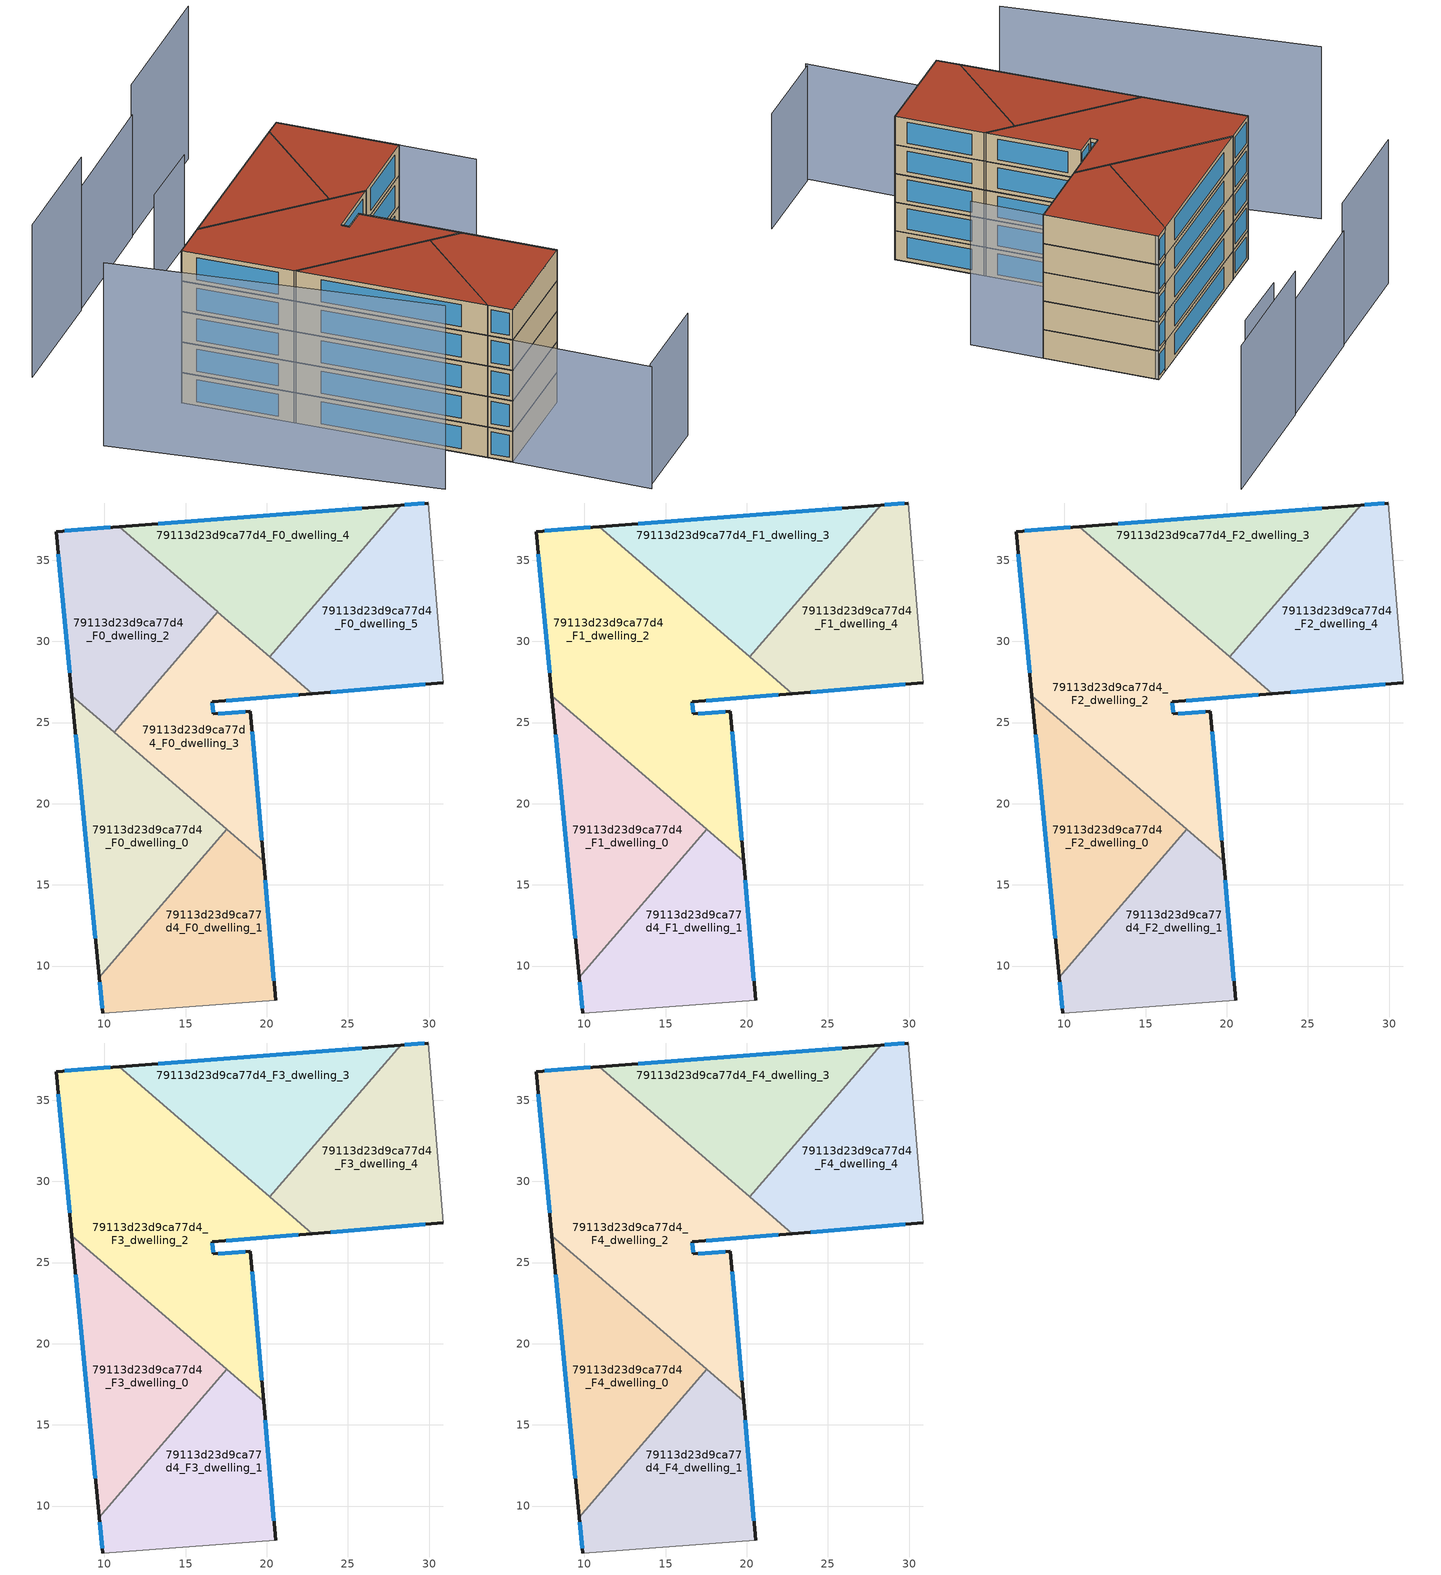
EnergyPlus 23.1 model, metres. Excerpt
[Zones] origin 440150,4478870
79113d23d9ca77d4_F0_dwelling_0
 floor ground (EU_floor_Construction): 9.67,9.31 17.54,18.41 8,26.66 z0
 wall outside (EU_wall_Construction): 9.67,9.31 8,26.66 z0:3
 wall to 79113d23d9ca77d4_F0_dwelling_1 (EU_wall_Construction): 17.54,18.41 9.67,9.31 z0:3
 wall to 79113d23d9ca77d4_F0_dwelling_3 (EU_wall_Construction): 10.59,24.41 17.54,18.41 z0:3
 wall to 79113d23d9ca77d4_F0_dwelling_2 (EU_wall_Construction): 8,26.66 10.59,24.41 z0:3
 window (EU_Window_Construction): 9.44,11.72 8.23,24.25 z0.42:2.58
79113d23d9ca77d4_F0_dwelling_1
 floor ground (EU_floor_Construction): 20.54,7.9 19.8,16.46 17.54,18.41 9.67,9.31 9.89,7.11 z0
 wall outside (EU_wall_Construction): 19.8,16.46 20.54,7.9 / 9.89,7.11 9.67,9.31 z0:3
 wall adiabatic (EU_wall_Construction): 20.54,7.9 9.89,7.11 z0:3
 wall to 79113d23d9ca77d4_F0_dwelling_3 (EU_wall_Construction): 17.54,18.41 19.8,16.46 z0:3
 window (EU_Window_Construction): 19.9,15.27 20.44,9.09 / 9.86,7.41 9.7,9 z0.42:2.58
79113d23d9ca77d4_F0_dwelling_2
 floor ground (EU_floor_Construction): 10.59,24.41 16.98,31.81 10.9,37.07 7.02,36.77 8,26.66 z0
 wall outside (EU_wall_Construction): 8,26.66 7.02,36.77 10.9,37.07 z0:3
 wall to 79113d23d9ca77d4_F0_dwelling_3 (EU_wall_Construction): 16.98,31.81 10.59,24.41 z0:3
 wall to 79113d23d9ca77d4_F0_dwelling_4 (EU_wall_Construction): 10.9,37.07 16.98,31.81 z0:3
 window (EU_Window_Construction): 7.86,28.06 7.16,35.36 / 7.56,36.81 10.36,37.02 z0.42:2.58
79113d23d9ca77d4_F0_dwelling_3
 floor ground (EU_floor_Construction): 19.8,16.46 19,25.7 16.7,25.53 16.65,26.28 22.81,26.78 16.98,31.81 10.59,24.41 z0
 wall outside (EU_wall_Construction): 22.81,26.78 16.65,26.28 16.7,25.53 19,25.7 19.8,16.46 z0:3
 wall to 79113d23d9ca77d4_F0_dwelling_5 (EU_wall_Construction): 20.19,29.05 22.81,26.78 z0:3
 wall to 79113d23d9ca77d4_F0_dwelling_4 (EU_wall_Construction): 16.98,31.81 20.19,29.04 z0:3
 window (EU_Window_Construction): 17.02,25.56 18.68,25.68 / 19.11,24.42 19.69,17.74 / 21.95,26.71 17.5,26.35 / 16.65,26.17 16.69,25.64 z0.42:2.58
79113d23d9ca77d4_F0_dwelling_4
 floor ground (EU_floor_Construction): 20.19,29.04 28.27,38.4 10.9,37.07 z0
 wall outside (EU_wall_Construction): 10.9,37.07 28.27,38.4 z0:3
 wall to 79113d23d9ca77d4_F0_dwelling_5 (EU_wall_Construction): 28.27,38.4 20.19,29.04 z0:3
 window (EU_Window_Construction): 13.31,37.25 25.86,38.21 z0.42:2.58
79113d23d9ca77d4_F0_dwelling_5
 floor ground (EU_floor_Construction): 30.88,27.44 29.94,38.53 28.27,38.4 20.19,29.04 22.81,26.78 z0
 wall outside (EU_wall_Construction): 28.27,38.4 29.94,38.53 / 30.88,27.44 22.81,26.78 z0:3
 wall adiabatic (EU_wall_Construction): 29.94,38.53 30.88,27.44 z0:3
 window (EU_Window_Construction): 28.5,38.42 29.7,38.51 / 29.76,27.35 23.93,26.87 z0.42:2.58
79113d23d9ca77d4_F1_dwelling_0
 floor to 79113d23d9ca77d4_F0_dwelling_0 (EU_floor_Construction): 9.67,9.31 17.54,18.41 8,26.66 z3
 wall outside (EU_wall_Construction): 9.67,9.31 8,26.66 z3:6
 wall to 79113d23d9ca77d4_F1_dwelling_1 (EU_wall_Construction): 17.54,18.41 9.67,9.31 z3:6
 wall to 79113d23d9ca77d4_F1_dwelling_2 (EU_wall_Construction): 8,26.66 17.54,18.41 z3:6
 window (EU_Window_Construction): 9.44,11.72 8.23,24.25 z3.42:5.58
79113d23d9ca77d4_F1_dwelling_1
 floor to 79113d23d9ca77d4_F0_dwelling_1 (EU_floor_Construction): 20.54,7.9 19.8,16.46 17.54,18.41 9.67,9.31 9.89,7.11 z3
 wall outside (EU_wall_Construction): 19.8,16.46 20.54,7.9 / 9.89,7.11 9.67,9.31 z3:6
 wall adiabatic (EU_wall_Construction): 20.54,7.9 9.89,7.11 z3:6
 wall to 79113d23d9ca77d4_F1_dwelling_2 (EU_wall_Construction): 17.54,18.41 19.8,16.46 z3:6
 window (EU_Window_Construction): 19.9,15.27 20.44,9.09 / 9.86,7.41 9.7,9 z3.42:5.58
79113d23d9ca77d4_F1_dwelling_2
 floor to 79113d23d9ca77d4_F0_dwelling_2 (EU_floor_Construction): 10.59,24.41 16.98,31.81 10.9,37.07 7.02,36.77 8,26.66 z3
 floor to 79113d23d9ca77d4_F0_dwelling_3 (EU_floor_Construction): 19.8,16.46 19,25.7 16.7,25.53 16.65,26.28 22.81,26.78 16.98,31.81 10.59,24.41 z3
 wall outside (EU_wall_Construction): 8,26.66 7.02,36.77 10.9,37.07 / 22.81,26.78 16.65,26.28 16.7,25.53 19,25.7 19.8,16.46 z3:6
 wall to 79113d23d9ca77d4_F1_dwelling_3 (EU_wall_Construction): 10.9,37.07 20.19,29.05 z3:6
 wall to 79113d23d9ca77d4_F1_dwelling_4 (EU_wall_Construction): 20.19,29.04 22.81,26.78 z3:6
 window (EU_Window_Construction): 17.02,25.56 18.68,25.68 / 19.11,24.42 19.69,17.74 / 7.86,28.06 7.16,35.36 / 7.56,36.81 10.36,37.02 / 21.95,26.71 17.5,26.35 / 16.65,26.17 16.69,25.64 z3.42:5.58
79113d23d9ca77d4_F1_dwelling_3
 floor to 79113d23d9ca77d4_F0_dwelling_4 (EU_floor_Construction): 20.19,29.04 28.27,38.4 10.9,37.07 z3
 wall outside (EU_wall_Construction): 10.9,37.07 28.27,38.4 z3:6
 wall to 79113d23d9ca77d4_F1_dwelling_4 (EU_wall_Construction): 28.27,38.4 20.19,29.04 z3:6
 window (EU_Window_Construction): 13.31,37.25 25.86,38.21 z3.42:5.58
79113d23d9ca77d4_F1_dwelling_4
 floor to 79113d23d9ca77d4_F0_dwelling_5 (EU_floor_Construction): 30.88,27.44 29.94,38.53 28.27,38.4 20.19,29.04 22.81,26.78 z3
 wall outside (EU_wall_Construction): 28.27,38.4 29.94,38.53 / 30.88,27.44 22.81,26.78 z3:6
 wall adiabatic (EU_wall_Construction): 29.94,38.53 30.88,27.44 z3:6
 window (EU_Window_Construction): 28.5,38.42 29.7,38.51 / 29.76,27.35 23.93,26.87 z3.42:5.58
79113d23d9ca77d4_F2_dwelling_0
 floor to 79113d23d9ca77d4_F1_dwelling_0 (EU_floor_Construction): 9.67,9.31 17.54,18.41 8,26.66 z6
 wall outside (EU_wall_Construction): 9.67,9.31 8,26.66 z6:9
 wall to 79113d23d9ca77d4_F2_dwelling_1 (EU_wall_Construction): 17.54,18.41 9.67,9.31 z6:9
 wall to 79113d23d9ca77d4_F2_dwelling_2 (EU_wall_Construction): 8,26.66 17.54,18.41 z6:9
 window (EU_Window_Construction): 9.44,11.72 8.23,24.25 z6.42:8.58
79113d23d9ca77d4_F2_dwelling_1
 floor to 79113d23d9ca77d4_F1_dwelling_1 (EU_floor_Construction): 20.54,7.9 19.8,16.46 17.54,18.41 9.67,9.31 9.89,7.11 z6
 wall outside (EU_wall_Construction): 19.8,16.46 20.54,7.9 / 9.89,7.11 9.67,9.31 z6:9
 wall adiabatic (EU_wall_Construction): 20.54,7.9 9.89,7.11 z6:9
 wall to 79113d23d9ca77d4_F2_dwelling_2 (EU_wall_Construction): 17.54,18.41 19.8,16.46 z6:9
 window (EU_Window_Construction): 19.9,15.27 20.44,9.09 / 9.86,7.41 9.7,9 z6.42:8.58
79113d23d9ca77d4_F2_dwelling_2
 floor to 79113d23d9ca77d4_F1_dwelling_2 (EU_floor_Construction): 19.8,16.46 19,25.7 16.7,25.53 16.65,26.28 22.81,26.78 10.9,37.07 7.02,36.77 8,26.66 z6
 wall outside (EU_wall_Construction): 8,26.66 7.02,36.77 10.9,37.07 / 22.81,26.78 16.65,26.28 16.7,25.53 19,25.7 19.8,16.46 z6:9
 wall to 79113d23d9ca77d4_F2_dwelling_3 (EU_wall_Construction): 10.9,37.07 20.19,29.05 z6:9
 wall to 79113d23d9ca77d4_F2_dwelling_4 (EU_wall_Construction): 20.19,29.04 22.81,26.78 z6:9
 window (EU_Window_Construction): 17.02,25.56 18.68,25.68 / 19.11,24.42 19.69,17.74 / 7.86,28.06 7.16,35.36 / 7.56,36.81 10.36,37.02 / 21.95,26.71 17.5,26.35 / 16.65,26.17 16.69,25.64 z6.42:8.58
79113d23d9ca77d4_F2_dwelling_3
 floor to 79113d23d9ca77d4_F1_dwelling_3 (EU_floor_Construction): 20.19,29.04 28.27,38.4 10.9,37.07 z6
 wall outside (EU_wall_Construction): 10.9,37.07 28.27,38.4 z6:9
 wall to 79113d23d9ca77d4_F2_dwelling_4 (EU_wall_Construction): 28.27,38.4 20.19,29.04 z6:9
 window (EU_Window_Construction): 13.31,37.25 25.86,38.21 z6.42:8.58
79113d23d9ca77d4_F2_dwelling_4
 floor to 79113d23d9ca77d4_F1_dwelling_4 (EU_floor_Construction): 30.88,27.44 29.94,38.53 28.27,38.4 20.19,29.04 22.81,26.78 z6
 wall outside (EU_wall_Construction): 28.27,38.4 29.94,38.53 / 30.88,27.44 22.81,26.78 z6:9
 wall adiabatic (EU_wall_Construction): 29.94,38.53 30.88,27.44 z6:9
 window (EU_Window_Construction): 28.5,38.42 29.7,38.51 / 29.76,27.35 23.93,26.87 z6.42:8.58
79113d23d9ca77d4_F3_dwelling_0
 floor to 79113d23d9ca77d4_F2_dwelling_0 (EU_floor_Construction): 9.67,9.31 17.54,18.41 8,26.66 z9
 wall outside (EU_wall_Construction): 9.67,9.31 8,26.66 z9:12
 wall to 79113d23d9ca77d4_F3_dwelling_1 (EU_wall_Construction): 17.54,18.41 9.67,9.31 z9:12
 wall to 79113d23d9ca77d4_F3_dwelling_2 (EU_wall_Construction): 8,26.66 17.54,18.41 z9:12
 window (EU_Window_Construction): 9.44,11.72 8.23,24.25 z9.42:11.58
79113d23d9ca77d4_F3_dwelling_1
 floor to 79113d23d9ca77d4_F2_dwelling_1 (EU_floor_Construction): 20.54,7.9 19.8,16.46 17.54,18.41 9.67,9.31 9.89,7.11 z9
 wall outside (EU_wall_Construction): 19.8,16.46 20.54,7.9 / 9.89,7.11 9.67,9.31 z9:12
 wall adiabatic (EU_wall_Construction): 20.54,7.9 9.89,7.11 z9:12
 wall to 79113d23d9ca77d4_F3_dwelling_2 (EU_wall_Construction): 17.54,18.41 19.8,16.46 z9:12
 window (EU_Window_Construction): 19.9,15.27 20.44,9.09 / 9.86,7.41 9.7,9 z9.42:11.58
79113d23d9ca77d4_F3_dwelling_2
 floor to 79113d23d9ca77d4_F2_dwelling_2 (EU_floor_Construction): 19.8,16.46 19,25.7 16.7,25.53 16.65,26.28 22.81,26.78 10.9,37.07 7.02,36.77 8,26.66 z9
 wall outside (EU_wall_Construction): 8,26.66 7.02,36.77 10.9,37.07 / 22.81,26.78 16.65,26.28 16.7,25.53 19,25.7 19.8,16.46 z9:12
 wall to 79113d23d9ca77d4_F3_dwelling_3 (EU_wall_Construction): 10.9,37.07 20.19,29.05 z9:12
 wall to 79113d23d9ca77d4_F3_dwelling_4 (EU_wall_Construction): 20.19,29.04 22.81,26.78 z9:12
 window (EU_Window_Construction): 17.02,25.56 18.68,25.68 / 19.11,24.42 19.69,17.74 / 7.86,28.06 7.16,35.36 / 7.56,36.81 10.36,37.02 / 21.95,26.71 17.5,26.35 / 16.65,26.17 16.69,25.64 z9.42:11.58
79113d23d9ca77d4_F3_dwelling_3
 floor to 79113d23d9ca77d4_F2_dwelling_3 (EU_floor_Construction): 20.19,29.04 28.27,38.4 10.9,37.07 z9
 wall outside (EU_wall_Construction): 10.9,37.07 28.27,38.4 z9:12
 wall to 79113d23d9ca77d4_F3_dwelling_4 (EU_wall_Construction): 28.27,38.4 20.19,29.04 z9:12
 window (EU_Window_Construction): 13.31,37.25 25.86,38.21 z9.42:11.58
79113d23d9ca77d4_F3_dwelling_4
 floor to 79113d23d9ca77d4_F2_dwelling_4 (EU_floor_Construction): 30.88,27.44 29.94,38.53 28.27,38.4 20.19,29.04 22.81,26.78 z9
 wall outside (EU_wall_Construction): 28.27,38.4 29.94,38.53 / 30.88,27.44 22.81,26.78 z9:12
 wall adiabatic (EU_wall_Construction): 29.94,38.53 30.88,27.44 z9:12
 window (EU_Window_Construction): 28.5,38.42 29.7,38.51 / 29.76,27.35 23.93,26.87 z9.42:11.58
79113d23d9ca77d4_F4_dwelling_0
 floor to 79113d23d9ca77d4_F3_dwelling_0 (EU_floor_Construction): 9.67,9.31 17.54,18.41 8,26.66 z12
 wall outside (EU_wall_Construction): 9.67,9.31 8,26.66 z12:15
 wall to 79113d23d9ca77d4_F4_dwelling_1 (EU_wall_Construction): 17.54,18.41 9.67,9.31 z12:15
 wall to 79113d23d9ca77d4_F4_dwelling_2 (EU_wall_Construction): 8,26.66 17.54,18.41 z12:15
 window (EU_Window_Construction): 9.44,11.72 8.23,24.25 z12.42:14.58
 roof outside (EU_roof_Construction): 17.54,18.41 9.67,9.31 8,26.66 z15
79113d23d9ca77d4_F4_dwelling_1
 floor to 79113d23d9ca77d4_F3_dwelling_1 (EU_floor_Construction): 20.54,7.9 19.8,16.46 17.54,18.41 9.67,9.31 9.89,7.11 z12
 wall outside (EU_wall_Construction): 19.8,16.46 20.54,7.9 / 9.89,7.11 9.67,9.31 z12:15
 wall adiabatic (EU_wall_Construction): 20.54,7.9 9.89,7.11 z12:15
 wall to 79113d23d9ca77d4_F4_dwelling_2 (EU_wall_Construction): 17.54,18.41 19.8,16.46 z12:15
 window (EU_Window_Construction): 19.9,15.27 20.44,9.09 / 9.86,7.41 9.7,9 z12.42:14.58
 roof outside (EU_roof_Construction): 19.8,16.46 20.54,7.9 9.89,7.11 9.67,9.31 17.54,18.41 z15
79113d23d9ca77d4_F4_dwelling_2
 floor to 79113d23d9ca77d4_F3_dwelling_2 (EU_floor_Construction): 19.8,16.46 19,25.7 16.7,25.53 16.65,26.28 22.81,26.78 10.9,37.07 7.02,36.77 8,26.66 z12
 wall outside (EU_wall_Construction): 8,26.66 7.02,36.77 10.9,37.07 / 22.81,26.78 16.65,26.28 16.7,25.53 19,25.7 19.8,16.46 z12:15
 wall to 79113d23d9ca77d4_F4_dwelling_3 (EU_wall_Construction): 10.9,37.07 20.19,29.05 z12:15
 wall to 79113d23d9ca77d4_F4_dwelling_4 (EU_wall_Construction): 20.19,29.04 22.81,26.78 z12:15
 window (EU_Window_Construction): 17.02,25.56 18.68,25.68 / 19.11,24.42 19.69,17.74 / 7.86,28.06 7.16,35.36 / 7.56,36.81 10.36,37.02 / 21.95,26.71 17.5,26.35 / 16.65,26.17 16.69,25.64 z12.42:14.58
 roof outside (EU_roof_Construction): 22.81,26.78 16.65,26.28 16.7,25.53 19,25.7 19.8,16.46 8,26.66 7.02,36.77 10.9,37.07 z15
79113d23d9ca77d4_F4_dwelling_3
 floor to 79113d23d9ca77d4_F3_dwelling_3 (EU_floor_Construction): 20.19,29.04 28.27,38.4 10.9,37.07 z12
 wall outside (EU_wall_Construction): 10.9,37.07 28.27,38.4 z12:15
 wall to 79113d23d9ca77d4_F4_dwelling_4 (EU_wall_Construction): 28.27,38.4 20.19,29.04 z12:15
 window (EU_Window_Construction): 13.31,37.25 25.86,38.21 z12.42:14.58
 roof outside (EU_roof_Construction): 28.27,38.4 20.19,29.04 10.9,37.07 z15
79113d23d9ca77d4_F4_dwelling_4
 floor to 79113d23d9ca77d4_F3_dwelling_4 (EU_floor_Construction): 30.88,27.44 29.94,38.53 28.27,38.4 20.19,29.04 22.81,26.78 z12
 wall outside (EU_wall_Construction): 28.27,38.4 29.94,38.53 / 30.88,27.44 22.81,26.78 z12:15
 wall adiabatic (EU_wall_Construction): 29.94,38.53 30.88,27.44 z12:15
 window (EU_Window_Construction): 28.5,38.42 29.7,38.51 / 29.76,27.35 23.93,26.87 z12.42:14.58
 roof outside (EU_roof_Construction): 29.94,38.53 30.88,27.44 22.81,26.78 20.19,29.04 28.27,38.4 z15
shading: 11.08,-5.19 20.2,-4.47 / 10.82,-5.46 9.89,7.11 / 30.57,52.25 17.4,51.06 z0:12; 31.44,20.49 29.94,38.53 / 44.46,53.45 30.42,52.3 / 17.61,51 5.63,50.02 z0:15; 30.93,47.58 23.85,47.09 z0:9; -2.25,39.71 3.39,10.37 z0:18
[Building]
EU S2 Campaign: North Axis=0; Terrain=City; Solar Distribution=FullExterior
[Site:Location]
Madrid: Latitude=40.5; Longitude=-3.5; Time Zone=1; Elevation=609
[SizingPeriod:WeatherFileDays]
AnnualSizingPeriod: Begin Month=1; Begin Day of Month=1; End Month=12; End Day of Month=31; Day of Week for Start Day=Monday; Use Weather File Daylight Saving Period=No; Use Weather File Rain and Snow Indicators=No
[MATERIAL]
EU_InternalMass_Material: Roughness=MediumRough; Thickness=0.1; Conductivity=1; Density=1800; Specific Heat=900; Thermal Absorptance=0.9; Solar Absorptance=0.7; Visible Absorptance=0.7
[MATERIAL:NOMASS] Roughness=MediumRough; Thermal Absorptance=0.9; Solar Absorptance=0.7; Visible Absorptance=0.7
Name | Thermal Resistance
EU_wall_NoMass | 1.60022
EU_roof_NoMass | 1.57597
EU_floor_NoMass | 0.470652
[WINDOWMATERIAL:SIMPLEGLAZINGSYSTEM]
EU_Window_SimpleGlazing: UFactor=3.28802; Solar Heat Gain Coefficient=0.85; Visible Transmittance=0.85
[CONSTRUCTION]
EU_wall_Construction: EU_wall_NoMass
EU_roof_Construction: EU_roof_NoMass
EU_floor_Construction: EU_floor_NoMass
EU_InternalMass_Construction: EU_InternalMass_Material
EU_Window_Construction: EU_Window_SimpleGlazing
[ZONE] Type=1; Multiplier=1; Ceiling Height=autocalculate; Floor Area=autocalculate; Part of Total Floor Area=Yes
Name | Volume
79113d23d9ca77d4_F0_dwelling_0; 79113d23d9ca77d4_F1_dwelling_0; 79113d23d9ca77d4_F2_dwelling_0; 79113d23d9ca77d4_F3_dwelling_0; 79113d23d9ca77d4_F4_dwelling_0 | 227.474
79113d23d9ca77d4_F0_dwelling_1; 79113d23d9ca77d4_F1_dwelling_1; 79113d23d9ca77d4_F2_dwelling_1; 79113d23d9ca77d4_F3_dwelling_1; 79113d23d9ca77d4_F4_dwelling_1 | 227.465
79113d23d9ca77d4_F0_dwelling_2 | 227.496
79113d23d9ca77d4_F1_dwelling_2; 79113d23d9ca77d4_F2_dwelling_2; 79113d23d9ca77d4_F3_dwelling_2; 79113d23d9ca77d4_F4_dwelling_2 | 454.97
79113d23d9ca77d4_F0_dwelling_3 | 227.479
79113d23d9ca77d4_F1_dwelling_3; 79113d23d9ca77d4_F2_dwelling_3; 79113d23d9ca77d4_F3_dwelling_3; 79113d23d9ca77d4_F4_dwelling_3; 79113d23d9ca77d4_F0_dwelling_4 | 227.492
79113d23d9ca77d4_F1_dwelling_4; 79113d23d9ca77d4_F2_dwelling_4; 79113d23d9ca77d4_F3_dwelling_4; 79113d23d9ca77d4_F4_dwelling_4; 79113d23d9ca77d4_F0_dwelling_5 | 227.486
[INTERNALMASS] Construction=EU_InternalMass_Construction
Name | Zone or ZoneList | Surface Area
79113d23d9ca77d4_F0_dwelling_0_EU_InternalMass | 79113d23d9ca77d4_F0_dwelling_0 | 75.8249
79113d23d9ca77d4_F0_dwelling_1_EU_InternalMass | 79113d23d9ca77d4_F0_dwelling_1 | 75.8214
79113d23d9ca77d4_F0_dwelling_2_EU_InternalMass | 79113d23d9ca77d4_F0_dwelling_2 | 75.8319
79113d23d9ca77d4_F0_dwelling_3_EU_InternalMass | 79113d23d9ca77d4_F0_dwelling_3 | 75.8262
79113d23d9ca77d4_F0_dwelling_4_EU_InternalMass | 79113d23d9ca77d4_F0_dwelling_4 | 75.8308
79113d23d9ca77d4_F0_dwelling_5_EU_InternalMass | 79113d23d9ca77d4_F0_dwelling_5 | 75.8285
79113d23d9ca77d4_F1_dwelling_0_EU_InternalMass | 79113d23d9ca77d4_F1_dwelling_0 | 75.8249
79113d23d9ca77d4_F1_dwelling_1_EU_InternalMass | 79113d23d9ca77d4_F1_dwelling_1 | 75.8214
79113d23d9ca77d4_F1_dwelling_2_EU_InternalMass | 79113d23d9ca77d4_F1_dwelling_2 | 151.656
79113d23d9ca77d4_F1_dwelling_3_EU_InternalMass | 79113d23d9ca77d4_F1_dwelling_3 | 75.8308
79113d23d9ca77d4_F1_dwelling_4_EU_InternalMass | 79113d23d9ca77d4_F1_dwelling_4 | 75.8285
79113d23d9ca77d4_F2_dwelling_0_EU_InternalMass | 79113d23d9ca77d4_F2_dwelling_0 | 75.8249
79113d23d9ca77d4_F2_dwelling_1_EU_InternalMass | 79113d23d9ca77d4_F2_dwelling_1 | 75.8214
79113d23d9ca77d4_F2_dwelling_2_EU_InternalMass | 79113d23d9ca77d4_F2_dwelling_2 | 151.656
79113d23d9ca77d4_F2_dwelling_3_EU_InternalMass | 79113d23d9ca77d4_F2_dwelling_3 | 75.8308
79113d23d9ca77d4_F2_dwelling_4_EU_InternalMass | 79113d23d9ca77d4_F2_dwelling_4 | 75.8285
79113d23d9ca77d4_F3_dwelling_0_EU_InternalMass | 79113d23d9ca77d4_F3_dwelling_0 | 75.8249
79113d23d9ca77d4_F3_dwelling_1_EU_InternalMass | 79113d23d9ca77d4_F3_dwelling_1 | 75.8214
79113d23d9ca77d4_F3_dwelling_2_EU_InternalMass | 79113d23d9ca77d4_F3_dwelling_2 | 151.656
79113d23d9ca77d4_F3_dwelling_3_EU_InternalMass | 79113d23d9ca77d4_F3_dwelling_3 | 75.8308
79113d23d9ca77d4_F3_dwelling_4_EU_InternalMass | 79113d23d9ca77d4_F3_dwelling_4 | 75.8285
79113d23d9ca77d4_F4_dwelling_0_EU_InternalMass | 79113d23d9ca77d4_F4_dwelling_0 | 75.8249
79113d23d9ca77d4_F4_dwelling_1_EU_InternalMass | 79113d23d9ca77d4_F4_dwelling_1 | 75.8214
79113d23d9ca77d4_F4_dwelling_2_EU_InternalMass | 79113d23d9ca77d4_F4_dwelling_2 | 151.656
79113d23d9ca77d4_F4_dwelling_3_EU_InternalMass | 79113d23d9ca77d4_F4_dwelling_3 | 75.8308
79113d23d9ca77d4_F4_dwelling_4_EU_InternalMass | 79113d23d9ca77d4_F4_dwelling_4 | 75.8285
[OTHEREQUIPMENT] Fuel Type=Electricity; Design Level Calculation Method=Watts/Area; Power per Zone Floor Area=1; Fraction Latent=0; Fraction Radiant=0; Fraction Lost=0; Carbon Dioxide Generation Rate=0; EndUse Subcategory=EU_Step8_InternalGains
Name | Zone or ZoneList or Space or SpaceList | Schedule
EU_Step8_InternalGain_79113d23d9ca77d4_F0_dwelling_0_f000 | 79113d23d9ca77d4_F0_dwelling_0 | EU_Step8_GainSchedule_79113d23d9ca77d4_F0_dwelling_0_f000
EU_Step8_InternalGain_79113d23d9ca77d4_F0_dwelling_1_f000 | 79113d23d9ca77d4_F0_dwelling_1 | EU_Step8_GainSchedule_79113d23d9ca77d4_F0_dwelling_1_f000
EU_Step8_InternalGain_79113d23d9ca77d4_F0_dwelling_2_f000 | 79113d23d9ca77d4_F0_dwelling_2 | EU_Step8_GainSchedule_79113d23d9ca77d4_F0_dwelling_2_f000
EU_Step8_InternalGain_79113d23d9ca77d4_F0_dwelling_3_f000 | 79113d23d9ca77d4_F0_dwelling_3 | EU_Step8_GainSchedule_79113d23d9ca77d4_F0_dwelling_3_f000
EU_Step8_InternalGain_79113d23d9ca77d4_F0_dwelling_4_f000 | 79113d23d9ca77d4_F0_dwelling_4 | EU_Step8_GainSchedule_79113d23d9ca77d4_F0_dwelling_4_f000
EU_Step8_InternalGain_79113d23d9ca77d4_F0_dwelling_5_f000 | 79113d23d9ca77d4_F0_dwelling_5 | EU_Step8_GainSchedule_79113d23d9ca77d4_F0_dwelling_5_f000
EU_Step8_InternalGain_79113d23d9ca77d4_F1_dwelling_0_f000 | 79113d23d9ca77d4_F1_dwelling_0 | EU_Step8_GainSchedule_79113d23d9ca77d4_F1_dwelling_0_f000
EU_Step8_InternalGain_79113d23d9ca77d4_F1_dwelling_1_f000 | 79113d23d9ca77d4_F1_dwelling_1 | EU_Step8_GainSchedule_79113d23d9ca77d4_F1_dwelling_1_f000
EU_Step8_InternalGain_79113d23d9ca77d4_F1_dwelling_2_f000 | 79113d23d9ca77d4_F1_dwelling_2 | EU_Step8_GainSchedule_79113d23d9ca77d4_F1_dwelling_2_f000
EU_Step8_InternalGain_79113d23d9ca77d4_F1_dwelling_3_f000 | 79113d23d9ca77d4_F1_dwelling_3 | EU_Step8_GainSchedule_79113d23d9ca77d4_F1_dwelling_3_f000
EU_Step8_InternalGain_79113d23d9ca77d4_F1_dwelling_4_f000 | 79113d23d9ca77d4_F1_dwelling_4 | EU_Step8_GainSchedule_79113d23d9ca77d4_F1_dwelling_4_f000
EU_Step8_InternalGain_79113d23d9ca77d4_F2_dwelling_0_f000 | 79113d23d9ca77d4_F2_dwelling_0 | EU_Step8_GainSchedule_79113d23d9ca77d4_F2_dwelling_0_f000
EU_Step8_InternalGain_79113d23d9ca77d4_F2_dwelling_1_f000 | 79113d23d9ca77d4_F2_dwelling_1 | EU_Step8_GainSchedule_79113d23d9ca77d4_F2_dwelling_1_f000
EU_Step8_InternalGain_79113d23d9ca77d4_F2_dwelling_2_f000 | 79113d23d9ca77d4_F2_dwelling_2 | EU_Step8_GainSchedule_79113d23d9ca77d4_F2_dwelling_2_f000
EU_Step8_InternalGain_79113d23d9ca77d4_F2_dwelling_3_f000 | 79113d23d9ca77d4_F2_dwelling_3 | EU_Step8_GainSchedule_79113d23d9ca77d4_F2_dwelling_3_f000
EU_Step8_InternalGain_79113d23d9ca77d4_F2_dwelling_4_f000 | 79113d23d9ca77d4_F2_dwelling_4 | EU_Step8_GainSchedule_79113d23d9ca77d4_F2_dwelling_4_f000
EU_Step8_InternalGain_79113d23d9ca77d4_F3_dwelling_0_f000 | 79113d23d9ca77d4_F3_dwelling_0 | EU_Step8_GainSchedule_79113d23d9ca77d4_F3_dwelling_0_f000
EU_Step8_InternalGain_79113d23d9ca77d4_F3_dwelling_1_f000 | 79113d23d9ca77d4_F3_dwelling_1 | EU_Step8_GainSchedule_79113d23d9ca77d4_F3_dwelling_1_f000
EU_Step8_InternalGain_79113d23d9ca77d4_F3_dwelling_2_f000 | 79113d23d9ca77d4_F3_dwelling_2 | EU_Step8_GainSchedule_79113d23d9ca77d4_F3_dwelling_2_f000
EU_Step8_InternalGain_79113d23d9ca77d4_F3_dwelling_3_f000 | 79113d23d9ca77d4_F3_dwelling_3 | EU_Step8_GainSchedule_79113d23d9ca77d4_F3_dwelling_3_f000
EU_Step8_InternalGain_79113d23d9ca77d4_F3_dwelling_4_f000 | 79113d23d9ca77d4_F3_dwelling_4 | EU_Step8_GainSchedule_79113d23d9ca77d4_F3_dwelling_4_f000
EU_Step8_InternalGain_79113d23d9ca77d4_F4_dwelling_0_f000 | 79113d23d9ca77d4_F4_dwelling_0 | EU_Step8_GainSchedule_79113d23d9ca77d4_F4_dwelling_0_f000
EU_Step8_InternalGain_79113d23d9ca77d4_F4_dwelling_1_f000 | 79113d23d9ca77d4_F4_dwelling_1 | EU_Step8_GainSchedule_79113d23d9ca77d4_F4_dwelling_1_f000
EU_Step8_InternalGain_79113d23d9ca77d4_F4_dwelling_2_f000 | 79113d23d9ca77d4_F4_dwelling_2 | EU_Step8_GainSchedule_79113d23d9ca77d4_F4_dwelling_2_f000
EU_Step8_InternalGain_79113d23d9ca77d4_F4_dwelling_3_f000 | 79113d23d9ca77d4_F4_dwelling_3 | EU_Step8_GainSchedule_79113d23d9ca77d4_F4_dwelling_3_f000
EU_Step8_InternalGain_79113d23d9ca77d4_F4_dwelling_4_f000 | 79113d23d9ca77d4_F4_dwelling_4 | EU_Step8_GainSchedule_79113d23d9ca77d4_F4_dwelling_4_f000
[ZONEVENTILATION:DESIGNFLOWRATE] Schedule=EU_AlwaysOn; Design Flow Rate Calculation Method=AirChanges/Hour; Air Changes per Hour=0.480704; Ventilation Type=Natural; Fan Pressure Rise=0; Fan Total Efficiency=1; Constant Term Coefficient=1; Temperature Term Coefficient=0; Velocity Term Coefficient=0; Velocity Squared Term Coefficient=0; Minimum Indoor Temperature=-100; Maximum Indoor Temperature=100; Delta Temperature=-100; Minimum Outdoor Temperature=-100; Maximum Outdoor Temperature=100; Maximum Wind Speed=40
Name | Zone or ZoneList or Space or SpaceList
EU_ConstantAir_79113d23d9ca77d4_F0_dwelling_0 | 79113d23d9ca77d4_F0_dwelling_0
EU_ConstantAir_79113d23d9ca77d4_F0_dwelling_1 | 79113d23d9ca77d4_F0_dwelling_1
EU_ConstantAir_79113d23d9ca77d4_F0_dwelling_2 | 79113d23d9ca77d4_F0_dwelling_2
EU_ConstantAir_79113d23d9ca77d4_F0_dwelling_3 | 79113d23d9ca77d4_F0_dwelling_3
EU_ConstantAir_79113d23d9ca77d4_F0_dwelling_4 | 79113d23d9ca77d4_F0_dwelling_4
EU_ConstantAir_79113d23d9ca77d4_F0_dwelling_5 | 79113d23d9ca77d4_F0_dwelling_5
EU_ConstantAir_79113d23d9ca77d4_F1_dwelling_0 | 79113d23d9ca77d4_F1_dwelling_0
EU_ConstantAir_79113d23d9ca77d4_F1_dwelling_1 | 79113d23d9ca77d4_F1_dwelling_1
EU_ConstantAir_79113d23d9ca77d4_F1_dwelling_2 | 79113d23d9ca77d4_F1_dwelling_2
EU_ConstantAir_79113d23d9ca77d4_F1_dwelling_3 | 79113d23d9ca77d4_F1_dwelling_3
EU_ConstantAir_79113d23d9ca77d4_F1_dwelling_4 | 79113d23d9ca77d4_F1_dwelling_4
EU_ConstantAir_79113d23d9ca77d4_F2_dwelling_0 | 79113d23d9ca77d4_F2_dwelling_0
EU_ConstantAir_79113d23d9ca77d4_F2_dwelling_1 | 79113d23d9ca77d4_F2_dwelling_1
EU_ConstantAir_79113d23d9ca77d4_F2_dwelling_2 | 79113d23d9ca77d4_F2_dwelling_2
EU_ConstantAir_79113d23d9ca77d4_F2_dwelling_3 | 79113d23d9ca77d4_F2_dwelling_3
EU_ConstantAir_79113d23d9ca77d4_F2_dwelling_4 | 79113d23d9ca77d4_F2_dwelling_4
EU_ConstantAir_79113d23d9ca77d4_F3_dwelling_0 | 79113d23d9ca77d4_F3_dwelling_0
EU_ConstantAir_79113d23d9ca77d4_F3_dwelling_1 | 79113d23d9ca77d4_F3_dwelling_1
EU_ConstantAir_79113d23d9ca77d4_F3_dwelling_2 | 79113d23d9ca77d4_F3_dwelling_2
EU_ConstantAir_79113d23d9ca77d4_F3_dwelling_3 | 79113d23d9ca77d4_F3_dwelling_3
EU_ConstantAir_79113d23d9ca77d4_F3_dwelling_4 | 79113d23d9ca77d4_F3_dwelling_4
EU_ConstantAir_79113d23d9ca77d4_F4_dwelling_0 | 79113d23d9ca77d4_F4_dwelling_0
EU_ConstantAir_79113d23d9ca77d4_F4_dwelling_1 | 79113d23d9ca77d4_F4_dwelling_1
EU_ConstantAir_79113d23d9ca77d4_F4_dwelling_2 | 79113d23d9ca77d4_F4_dwelling_2
EU_ConstantAir_79113d23d9ca77d4_F4_dwelling_3 | 79113d23d9ca77d4_F4_dwelling_3
EU_ConstantAir_79113d23d9ca77d4_F4_dwelling_4 | 79113d23d9ca77d4_F4_dwelling_4
[HVACTEMPLATE:THERMOSTAT] Constant Heating Setpoint=20; Constant Cooling Setpoint=50
EU_HeatOnly_79113d23d9ca77d4_F0_dwelling_0; EU_HeatOnly_79113d23d9ca77d4_F0_dwelling_1; EU_HeatOnly_79113d23d9ca77d4_F0_dwelling_2; EU_HeatOnly_79113d23d9ca77d4_F0_dwelling_3; EU_HeatOnly_79113d23d9ca77d4_F0_dwelling_4; EU_HeatOnly_79113d23d9ca77d4_F0_dwelling_5; EU_HeatOnly_79113d23d9ca77d4_F1_dwelling_0; EU_HeatOnly_79113d23d9ca77d4_F1_dwelling_1; EU_HeatOnly_79113d23d9ca77d4_F1_dwelling_2; EU_HeatOnly_79113d23d9ca77d4_F1_dwelling_3; EU_HeatOnly_79113d23d9ca77d4_F1_dwelling_4; EU_HeatOnly_79113d23d9ca77d4_F2_dwelling_0; EU_HeatOnly_79113d23d9ca77d4_F2_dwelling_1; EU_HeatOnly_79113d23d9ca77d4_F2_dwelling_2; EU_HeatOnly_79113d23d9ca77d4_F2_dwelling_3; EU_HeatOnly_79113d23d9ca77d4_F2_dwelling_4; EU_HeatOnly_79113d23d9ca77d4_F3_dwelling_0; EU_HeatOnly_79113d23d9ca77d4_F3_dwelling_1; EU_HeatOnly_79113d23d9ca77d4_F3_dwelling_2; EU_HeatOnly_79113d23d9ca77d4_F3_dwelling_3; EU_HeatOnly_79113d23d9ca77d4_F3_dwelling_4; EU_HeatOnly_79113d23d9ca77d4_F4_dwelling_0; EU_HeatOnly_79113d23d9ca77d4_F4_dwelling_1; EU_HeatOnly_79113d23d9ca77d4_F4_dwelling_2; EU_HeatOnly_79113d23d9ca77d4_F4_dwelling_3; EU_HeatOnly_79113d23d9ca77d4_F4_dwelling_4
[HVACTEMPLATE:ZONE:IDEALLOADSAIRSYSTEM] System Availability Schedule=EU_AlwaysOn; Maximum Heating Supply Air Temperature=50; Minimum Cooling Supply Air Temperature=13; Maximum Heating Supply Air Humidity Ratio=0.0156; Minimum Cooling Supply Air Humidity Ratio=0.0077; Heating Limit=NoLimit; Cooling Limit=NoLimit; Heating Availability Schedule=EU_AlwaysOn; Cooling Availability Schedule=EU_CoolingOff; Dehumidification Control Type=ConstantSensibleHeatRatio; Cooling Sensible Heat Ratio=0.7; Dehumidification Setpoint=60; Humidification Control Type=None; Humidification Setpoint=30; Outdoor Air Method=None; Outdoor Air Flow Rate per Person=0.00944; Outdoor Air Flow Rate per Zone Floor Area=0; Outdoor Air Flow Rate per Zone=0; Demand Controlled Ventilation Type=None; Outdoor Air Economizer Type=NoEconomizer; Heat Recovery Type=None; Sensible Heat Recovery Effectiveness=0.7; Latent Heat Recovery Effectiveness=0.65
Name | Template Thermostat
79113d23d9ca77d4_F0_dwelling_0 | EU_HeatOnly_79113d23d9ca77d4_F0_dwelling_0
79113d23d9ca77d4_F0_dwelling_1 | EU_HeatOnly_79113d23d9ca77d4_F0_dwelling_1
79113d23d9ca77d4_F0_dwelling_2 | EU_HeatOnly_79113d23d9ca77d4_F0_dwelling_2
79113d23d9ca77d4_F0_dwelling_3 | EU_HeatOnly_79113d23d9ca77d4_F0_dwelling_3
79113d23d9ca77d4_F0_dwelling_4 | EU_HeatOnly_79113d23d9ca77d4_F0_dwelling_4
79113d23d9ca77d4_F0_dwelling_5 | EU_HeatOnly_79113d23d9ca77d4_F0_dwelling_5
79113d23d9ca77d4_F1_dwelling_0 | EU_HeatOnly_79113d23d9ca77d4_F1_dwelling_0
79113d23d9ca77d4_F1_dwelling_1 | EU_HeatOnly_79113d23d9ca77d4_F1_dwelling_1
79113d23d9ca77d4_F1_dwelling_2 | EU_HeatOnly_79113d23d9ca77d4_F1_dwelling_2
79113d23d9ca77d4_F1_dwelling_3 | EU_HeatOnly_79113d23d9ca77d4_F1_dwelling_3
79113d23d9ca77d4_F1_dwelling_4 | EU_HeatOnly_79113d23d9ca77d4_F1_dwelling_4
79113d23d9ca77d4_F2_dwelling_0 | EU_HeatOnly_79113d23d9ca77d4_F2_dwelling_0
79113d23d9ca77d4_F2_dwelling_1 | EU_HeatOnly_79113d23d9ca77d4_F2_dwelling_1
79113d23d9ca77d4_F2_dwelling_2 | EU_HeatOnly_79113d23d9ca77d4_F2_dwelling_2
79113d23d9ca77d4_F2_dwelling_3 | EU_HeatOnly_79113d23d9ca77d4_F2_dwelling_3
79113d23d9ca77d4_F2_dwelling_4 | EU_HeatOnly_79113d23d9ca77d4_F2_dwelling_4
79113d23d9ca77d4_F3_dwelling_0 | EU_HeatOnly_79113d23d9ca77d4_F3_dwelling_0
79113d23d9ca77d4_F3_dwelling_1 | EU_HeatOnly_79113d23d9ca77d4_F3_dwelling_1
79113d23d9ca77d4_F3_dwelling_2 | EU_HeatOnly_79113d23d9ca77d4_F3_dwelling_2
79113d23d9ca77d4_F3_dwelling_3 | EU_HeatOnly_79113d23d9ca77d4_F3_dwelling_3
79113d23d9ca77d4_F3_dwelling_4 | EU_HeatOnly_79113d23d9ca77d4_F3_dwelling_4
79113d23d9ca77d4_F4_dwelling_0 | EU_HeatOnly_79113d23d9ca77d4_F4_dwelling_0
79113d23d9ca77d4_F4_dwelling_1 | EU_HeatOnly_79113d23d9ca77d4_F4_dwelling_1
79113d23d9ca77d4_F4_dwelling_2 | EU_HeatOnly_79113d23d9ca77d4_F4_dwelling_2
79113d23d9ca77d4_F4_dwelling_3 | EU_HeatOnly_79113d23d9ca77d4_F4_dwelling_3
79113d23d9ca77d4_F4_dwelling_4 | EU_HeatOnly_79113d23d9ca77d4_F4_dwelling_4
[SIZING:ZONE] Zone Cooling Design Supply Air Temperature Input Method=SupplyAirTemperature; Zone Cooling Design Supply Air Temperature=13; Zone Heating Design Supply Air Temperature Input Method=SupplyAirTemperature; Zone Heating Design Supply Air Temperature=50; Zone Cooling Design Supply Air Humidity Ratio=0.008; Zone Heating Design Supply Air Humidity Ratio=0.008; Cooling Design Air Flow Method=DesignDay; Cooling Design Air Flow Rate=0; Cooling Minimum Air Flow per Zone Floor Area=0.000762; Cooling Minimum Air Flow=0; Cooling Minimum Air Flow Fraction=0.2; Heating Design Air Flow Method=DesignDay; Heating Design Air Flow Rate=0; Heating Maximum Air Flow per Zone Floor Area=0.002032; Heating Maximum Air Flow=0.141576; Heating Maximum Air Flow Fraction=0.3; Account for Dedicated Outdoor Air System=No; Dedicated Outdoor Air System Control Strategy=NeutralSupplyAir; Dedicated Outdoor Air Low Setpoint Temperature for Design=autosize; Dedicated Outdoor Air High Setpoint Temperature for Design=autosize; Zone Load Sizing Method=Sensible Load Only No Latent Load; Zone Latent Cooling Design Supply Air Humidity Ratio Input Method=HumidityRatioDifference; Zone Cooling Design Supply Air Humidity Ratio Difference=0.005; Zone Latent Heating Design Supply Air Humidity Ratio Input Method=HumidityRatioDifference; Zone Humidification Design Supply Air Humidity Ratio Difference=0.005
79113d23d9ca77d4_F0_dwelling_0; 79113d23d9ca77d4_F0_dwelling_1; 79113d23d9ca77d4_F0_dwelling_2; 79113d23d9ca77d4_F0_dwelling_3; 79113d23d9ca77d4_F0_dwelling_4; 79113d23d9ca77d4_F0_dwelling_5; 79113d23d9ca77d4_F1_dwelling_0; 79113d23d9ca77d4_F1_dwelling_1; 79113d23d9ca77d4_F1_dwelling_2; 79113d23d9ca77d4_F1_dwelling_3; 79113d23d9ca77d4_F1_dwelling_4; 79113d23d9ca77d4_F2_dwelling_0; 79113d23d9ca77d4_F2_dwelling_1; 79113d23d9ca77d4_F2_dwelling_2; 79113d23d9ca77d4_F2_dwelling_3; 79113d23d9ca77d4_F2_dwelling_4; 79113d23d9ca77d4_F3_dwelling_0; 79113d23d9ca77d4_F3_dwelling_1; 79113d23d9ca77d4_F3_dwelling_2; 79113d23d9ca77d4_F3_dwelling_3; 79113d23d9ca77d4_F3_dwelling_4; 79113d23d9ca77d4_F4_dwelling_0; 79113d23d9ca77d4_F4_dwelling_1; 79113d23d9ca77d4_F4_dwelling_2; 79113d23d9ca77d4_F4_dwelling_3; 79113d23d9ca77d4_F4_dwelling_4
[SCHEDULE:CONSTANT]
Name | Hourly Value
EU_AlwaysOn | 1
EU_CoolingOff | 0
[SCHEDULE:FILE] Column Number=1; Rows to Skip at Top=0; Number of Hours of Data=8760; Column Separator=Comma; Interpolate to Timestep=No; Minutes per Item=60; Adjust Schedule for Daylight Savings=Yes
Name | File
EU_Step8_GainSchedule_79113d23d9ca77d4_F0_dwelling_0_f000 | ../../schedules/79113d23d9ca77d4/79113d23d9ca77d4_F0_dwelling_0_f000_gain.csv
EU_Step8_GainSchedule_79113d23d9ca77d4_F0_dwelling_1_f000 | ../../schedules/79113d23d9ca77d4/79113d23d9ca77d4_F0_dwelling_1_f000_gain.csv
EU_Step8_GainSchedule_79113d23d9ca77d4_F0_dwelling_2_f000 | ../../schedules/79113d23d9ca77d4/79113d23d9ca77d4_F0_dwelling_2_f000_gain.csv
EU_Step8_GainSchedule_79113d23d9ca77d4_F0_dwelling_3_f000 | ../../schedules/79113d23d9ca77d4/79113d23d9ca77d4_F0_dwelling_3_f000_gain.csv
EU_Step8_GainSchedule_79113d23d9ca77d4_F0_dwelling_4_f000 | ../../schedules/79113d23d9ca77d4/79113d23d9ca77d4_F0_dwelling_4_f000_gain.csv
EU_Step8_GainSchedule_79113d23d9ca77d4_F0_dwelling_5_f000 | ../../schedules/79113d23d9ca77d4/79113d23d9ca77d4_F0_dwelling_5_f000_gain.csv
EU_Step8_GainSchedule_79113d23d9ca77d4_F1_dwelling_0_f000 | ../../schedules/79113d23d9ca77d4/79113d23d9ca77d4_F1_dwelling_0_f000_gain.csv
EU_Step8_GainSchedule_79113d23d9ca77d4_F1_dwelling_1_f000 | ../../schedules/79113d23d9ca77d4/79113d23d9ca77d4_F1_dwelling_1_f000_gain.csv
EU_Step8_GainSchedule_79113d23d9ca77d4_F1_dwelling_2_f000 | ../../schedules/79113d23d9ca77d4/79113d23d9ca77d4_F1_dwelling_2_f000_gain.csv
EU_Step8_GainSchedule_79113d23d9ca77d4_F1_dwelling_3_f000 | ../../schedules/79113d23d9ca77d4/79113d23d9ca77d4_F1_dwelling_3_f000_gain.csv
EU_Step8_GainSchedule_79113d23d9ca77d4_F1_dwelling_4_f000 | ../../schedules/79113d23d9ca77d4/79113d23d9ca77d4_F1_dwelling_4_f000_gain.csv
EU_Step8_GainSchedule_79113d23d9ca77d4_F2_dwelling_0_f000 | ../../schedules/79113d23d9ca77d4/79113d23d9ca77d4_F2_dwelling_0_f000_gain.csv
EU_Step8_GainSchedule_79113d23d9ca77d4_F2_dwelling_1_f000 | ../../schedules/79113d23d9ca77d4/79113d23d9ca77d4_F2_dwelling_1_f000_gain.csv
EU_Step8_GainSchedule_79113d23d9ca77d4_F2_dwelling_2_f000 | ../../schedules/79113d23d9ca77d4/79113d23d9ca77d4_F2_dwelling_2_f000_gain.csv
EU_Step8_GainSchedule_79113d23d9ca77d4_F2_dwelling_3_f000 | ../../schedules/79113d23d9ca77d4/79113d23d9ca77d4_F2_dwelling_3_f000_gain.csv
EU_Step8_GainSchedule_79113d23d9ca77d4_F2_dwelling_4_f000 | ../../schedules/79113d23d9ca77d4/79113d23d9ca77d4_F2_dwelling_4_f000_gain.csv
EU_Step8_GainSchedule_79113d23d9ca77d4_F3_dwelling_0_f000 | ../../schedules/79113d23d9ca77d4/79113d23d9ca77d4_F3_dwelling_0_f000_gain.csv
EU_Step8_GainSchedule_79113d23d9ca77d4_F3_dwelling_1_f000 | ../../schedules/79113d23d9ca77d4/79113d23d9ca77d4_F3_dwelling_1_f000_gain.csv
EU_Step8_GainSchedule_79113d23d9ca77d4_F3_dwelling_2_f000 | ../../schedules/79113d23d9ca77d4/79113d23d9ca77d4_F3_dwelling_2_f000_gain.csv
EU_Step8_GainSchedule_79113d23d9ca77d4_F3_dwelling_3_f000 | ../../schedules/79113d23d9ca77d4/79113d23d9ca77d4_F3_dwelling_3_f000_gain.csv
EU_Step8_GainSchedule_79113d23d9ca77d4_F3_dwelling_4_f000 | ../../schedules/79113d23d9ca77d4/79113d23d9ca77d4_F3_dwelling_4_f000_gain.csv
EU_Step8_GainSchedule_79113d23d9ca77d4_F4_dwelling_0_f000 | ../../schedules/79113d23d9ca77d4/79113d23d9ca77d4_F4_dwelling_0_f000_gain.csv
EU_Step8_GainSchedule_79113d23d9ca77d4_F4_dwelling_1_f000 | ../../schedules/79113d23d9ca77d4/79113d23d9ca77d4_F4_dwelling_1_f000_gain.csv
EU_Step8_GainSchedule_79113d23d9ca77d4_F4_dwelling_2_f000 | ../../schedules/79113d23d9ca77d4/79113d23d9ca77d4_F4_dwelling_2_f000_gain.csv
EU_Step8_GainSchedule_79113d23d9ca77d4_F4_dwelling_3_f000 | ../../schedules/79113d23d9ca77d4/79113d23d9ca77d4_F4_dwelling_3_f000_gain.csv
EU_Step8_GainSchedule_79113d23d9ca77d4_F4_dwelling_4_f000 | ../../schedules/79113d23d9ca77d4/79113d23d9ca77d4_F4_dwelling_4_f000_gain.csv
